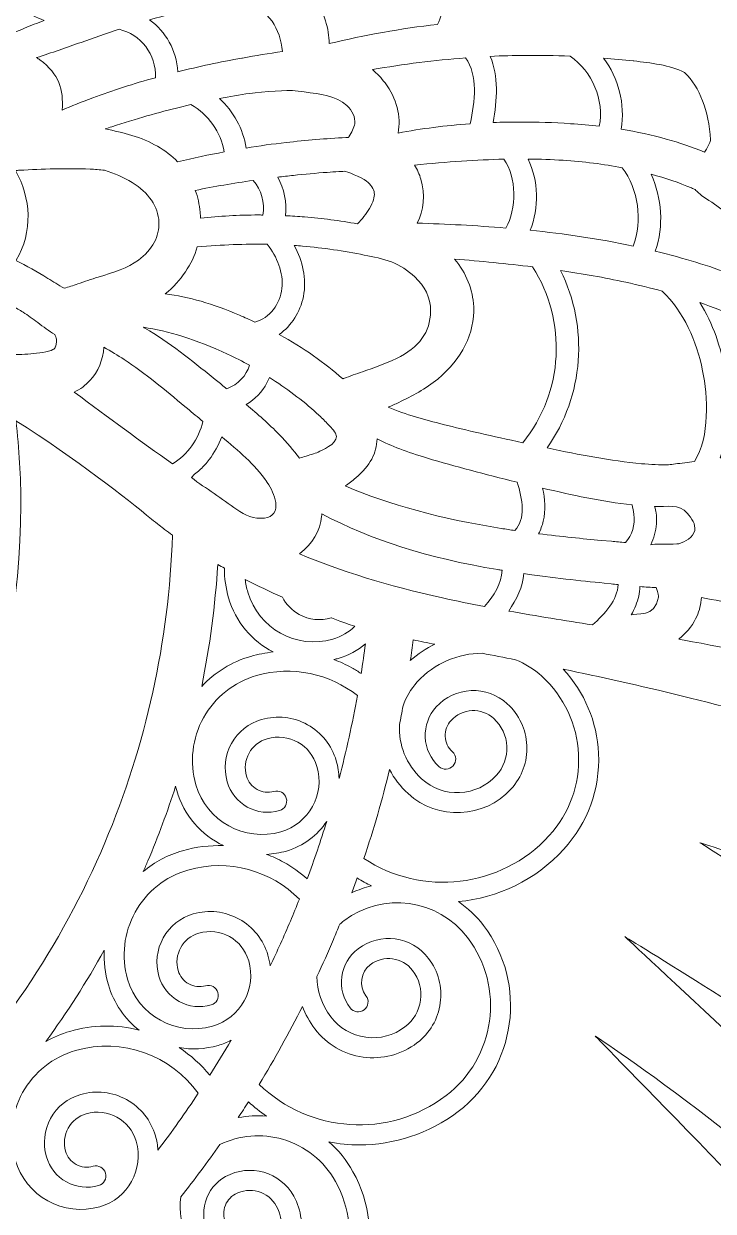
# Model space of a CAD drawing. Header units: millimetres. Extents: x -1647 to 2455, y -685 to 37.
# Drawn here: x -56.6 to 46.6, y -381.8 to -203.9 of the extents above; entities that cross this region are included whole.
import ezdxf

# ---------------------------------------------------------------- set-up
doc = ezdxf.new("R2010")
doc.units = ezdxf.units.MM
doc.header["$MEASUREMENT"] = 0
doc.layers.add('Layer 4', color=7, linetype='Continuous')

msp = doc.modelspace()

# ---------------------------------------------------------------- linework, layer by layer
at = {"layer": 'Layer 4', "lineweight": 0}
for points, knots in [([(5.32, -204), (-0.15, -204.63), (-5.57, -205.59), (-10.92, -206.88), (-10.89, -204.66), (-11.67, -202.22), (-13.09, -200.11), (-13.15, -200.02), (-13.23, -199.92), (-13.33, -199.8), (-10.94, -199.3), (-8.68, -198.36), (-6.64, -197), (-3.32, -196.06), (0.31, -195.18), (3.16, -194.76), (3.76, -195.37), (4.25, -196.11), (4.62, -196.97), (5.48, -199.02), (6.59, -201.97), (5.32, -204)], [0, 0, 0, 0, 1, 1, 1, 2, 2, 2, 3, 3, 3, 4, 4, 4, 5, 5, 5, 6, 6, 6, 7, 7, 7, 7]), ([(-59.79, -199.43), (-57.97, -201.16), (-55.88, -202.5), (-53.61, -203.41), (-54.59, -203.79), (-55.58, -204.19), (-56.54, -204.58), (-57.59, -205.01), (-58.67, -205.45), (-59.75, -205.87), (-60.02, -203.99), (-61.1, -202.31), (-62.84, -201.11), (-61.87, -200.45), (-60.85, -199.9), (-59.79, -199.43)], [0, 0, 0, 0, 1, 1, 1, 2, 2, 2, 3, 3, 3, 4, 4, 4, 5, 5, 5, 5]), ([(-23.31, -200.82), (-21.78, -201.21), (-20.37, -202.2), (-19.45, -203.54), (-18.59, -204.78), (-18.06, -206.34), (-17.91, -208.07), (-19.93, -208.35), (-21.93, -208.7), (-23.88, -209.04), (-23.88, -209.04), (-23.98, -209.06), (-23.98, -209.06), (-27.24, -209.63), (-30.46, -210.32), (-33.59, -211.1), (-33.76, -207.86), (-35.38, -205.08), (-37.81, -203.31), (-33.37, -202.04), (-28.44, -200.97), (-23.31, -200.82)], [0, 0, 0, 0, 1, 1, 1, 2, 2, 2, 3, 3, 3, 4, 4, 4, 5, 5, 5, 6, 6, 6, 7, 7, 7, 7]), ([(-42.38, -204.73), (-39.15, -205.46), (-36.78, -208.5), (-36.92, -211.98), (-40.17, -212.88), (-43.32, -213.89), (-46.32, -215), (-48.06, -215.65), (-49.54, -216.24), (-50.9, -216.83), (-50.66, -213.68), (-51.33, -211.49), (-54.23, -209.31), (-54.39, -209.2), (-54.55, -209.08), (-54.72, -208.97), (-52.47, -208.26), (-50.24, -207.47), (-48.06, -206.69), (-46.21, -206.03), (-44.29, -205.35), (-42.38, -204.73)], [0, 0, 0, 0, 1, 1, 1, 2, 2, 2, 3, 3, 3, 4, 4, 4, 5, 5, 5, 6, 6, 6, 7, 7, 7, 7]), ([(10.21, -218.89), (6.53, -219.15), (2.92, -219.61), (-0.58, -220.27), (-0.09, -217.81), (-0.8, -215.06), (-2.53, -212.76), (-3.09, -212.04), (-3.71, -211.37), (-4.41, -210.77), (0.23, -209.95), (4.89, -209.37), (9.52, -209.02), (11.4, -211.64), (10.96, -215.51), (10.21, -218.89)], [0, 0, 0, 0, 1, 1, 1, 2, 2, 2, 3, 3, 3, 4, 4, 4, 5, 5, 5, 5]), ([(25.21, -208.75), (28.46, -211.05), (30.35, -215.34), (29.56, -219.26), (28.17, -219.1), (26.73, -218.97), (25.24, -218.87), (22.71, -218.7), (20.21, -218.62), (17.73, -218.62), (16.37, -218.62), (15.01, -218.65), (13.66, -218.7), (14.29, -215.33), (14.44, -211.73), (13.23, -208.79), (14.97, -208.71), (16.71, -208.65), (18.45, -208.64), (20.69, -208.62), (22.95, -208.66), (25.21, -208.75)], [0, 0, 0, 0, 1, 1, 1, 2, 2, 2, 3, 3, 3, 4, 4, 4, 5, 5, 5, 6, 6, 6, 7, 7, 7, 7]), ([(45.3, -223.12), (43.48, -222.39), (41.56, -221.73), (39.57, -221.18), (37.44, -220.58), (35.2, -220.09), (32.82, -219.71), (33.46, -215.91), (32.43, -212.05), (30.19, -209.05), (31.67, -209.17), (33.14, -209.3), (34.61, -209.47), (34.61, -209.47), (34.71, -209.48), (34.71, -209.48), (37.23, -209.76), (40.09, -210.09), (42.34, -211.21), (44.63, -213.49), (45.94, -216.88), (46.21, -221.28), (46.21, -221.29), (46.2, -221.81), (45.3, -223.12)], [0, 0, 0, 0, 1, 1, 1, 2, 2, 2, 3, 3, 3, 4, 4, 4, 5, 5, 5, 6, 6, 6, 7, 7, 7, 8, 8, 8, 8]), ([(-23.34, -222.52), (-23.79, -219.61), (-25.24, -217.03), (-27.32, -215.11), (-25.82, -214.83), (-24.31, -214.56), (-22.8, -214.33), (-20.88, -214.04), (-16.66, -213.86), (-16.43, -213.89), (-16.42, -213.89), (-16.42, -213.89), (-16.42, -213.89), (-15.84, -213.98), (-15.24, -214.05), (-14.65, -214.12), (-12.28, -214.4), (-9.83, -214.69), (-8.26, -216.13), (-7.42, -216.89), (-6.96, -217.97), (-7.08, -218.87), (-7.17, -219.51), (-7.54, -220.13), (-7.97, -220.85), (-7.97, -220.85), (-8.01, -220.92), (-8.01, -220.92), (-8.14, -220.93), (-8.28, -220.94), (-8.4, -220.95), (-11.38, -221.1), (-14.39, -221.35), (-17.35, -221.69), (-19.32, -221.91), (-21.31, -222.19), (-23.34, -222.52)], [0, 0, 0, 0, 1, 1, 1, 2, 2, 2, 3, 3, 3, 4, 4, 4, 5, 5, 5, 6, 6, 6, 7, 7, 7, 8, 8, 8, 9, 9, 9, 10, 10, 10, 11, 11, 11, 12, 12, 12, 12]), ([(-33.16, -216.38), (-32.66, -216.25), (-32.14, -216.14), (-31.63, -216.02), (-29.01, -217.45), (-27.1, -220.13), (-26.65, -223.1), (-28.91, -223.53), (-31.22, -224.02), (-33.6, -224.58), (-35.32, -222.81), (-37.63, -221.48), (-40.48, -220.62), (-41.8, -220.23), (-43.13, -219.92), (-44.47, -219.66), (-44.13, -219.54), (-43.79, -219.43), (-43.45, -219.32), (-39.84, -218.14), (-36.47, -217.18), (-33.16, -216.38)], [0, 0, 0, 0, 1, 1, 1, 2, 2, 2, 3, 3, 3, 4, 4, 4, 5, 5, 5, 6, 6, 6, 7, 7, 7, 7]), ([(-46.72, -225.67), (-46, -225.7), (-45.27, -225.76), (-44.55, -225.84), (-43.06, -226.29), (-41.7, -226.9), (-40.4, -227.69), (-37.97, -229.16), (-36.51, -231.31), (-36.4, -233.6), (-36.3, -235.74), (-37.39, -237.76), (-39.47, -239.31), (-41.07, -240.5), (-43.22, -241.16), (-45.5, -241.86), (-46.51, -242.18), (-47.56, -242.5), (-48.57, -242.88), (-49.23, -243.13), (-49.93, -243.33), (-50.6, -243.53), (-51.02, -243.26), (-51.44, -243.01), (-51.85, -242.77), (-52.25, -242.52), (-52.64, -242.29), (-53.02, -242.05), (-54.64, -241.03), (-56.23, -240.15), (-57.82, -239.38), (-57.81, -239.37), (-57.79, -239.35), (-57.78, -239.33), (-55.26, -235.09), (-55.52, -229.95), (-57.9, -225.89), (-57.7, -225.87), (-57.49, -225.86), (-57.28, -225.85), (-53.87, -225.68), (-50.25, -225.52), (-46.72, -225.67)], [0, 0, 0, 0, 1, 1, 1, 2, 2, 2, 3, 3, 3, 4, 4, 4, 5, 5, 5, 6, 6, 6, 7, 7, 7, 8, 8, 8, 9, 9, 9, 10, 10, 10, 11, 11, 11, 12, 12, 12, 13, 13, 13, 14, 14, 14, 14]), ([(15.26, -224.19), (17.23, -226.88), (17.15, -231.65), (15.56, -234.5), (11.06, -234.12), (6.61, -233.91), (2.28, -233.76), (3.3, -231.88), (3.51, -229.45), (2.83, -227.19), (2.62, -226.47), (2.3, -225.76), (1.88, -225.08), (6.8, -224.57), (11.2, -224.28), (15.26, -224.19)], [0, 0, 0, 0, 1, 1, 1, 2, 2, 2, 3, 3, 3, 4, 4, 4, 5, 5, 5, 5]), ([(33, -225.46), (35.42, -228.77), (36.07, -233.34), (34.62, -237.2), (29.47, -236.09), (24.31, -235.35), (19.2, -234.83), (20.59, -231.51), (20.44, -227.4), (18.9, -224.17), (20.7, -224.19), (22.43, -224.25), (24.12, -224.36), (27.22, -224.56), (30.19, -224.93), (33, -225.46)], [0, 0, 0, 0, 1, 1, 1, 2, 2, 2, 3, 3, 3, 4, 4, 4, 5, 5, 5, 5]), ([(-20.85, -232.55), (-21.07, -232.55), (-21.28, -232.54), (-21.5, -232.54), (-24.47, -232.54), (-27.37, -232.71), (-30.16, -233.04), (-30.17, -232.74), (-30.19, -232.43), (-30.22, -232.13), (-30.33, -230.98), (-30.58, -229.89), (-30.95, -228.86), (-28.13, -228.29), (-25.23, -227.79), (-22.27, -227.37), (-21.07, -228.77), (-20.5, -230.72), (-20.85, -232.55)], [0, 0, 0, 0, 1, 1, 1, 2, 2, 2, 3, 3, 3, 4, 4, 4, 5, 5, 5, 6, 6, 6, 6]), ([(-18.61, -226.88), (-17.83, -226.79), (-17.05, -226.7), (-16.26, -226.61), (-14.57, -226.43), (-12.88, -226.28), (-11.19, -226.16), (-10.62, -226.12), (-10.05, -226.08), (-9.47, -226.04), (-9.19, -226.03), (-8.91, -226.02), (-8.62, -225.99), (-8.36, -225.97), (-6.11, -226.9), (-5.32, -227.49), (-4.66, -227.99), (-4.22, -228.64), (-4.14, -229.24), (-4.07, -229.84), (-4.31, -230.62), (-4.88, -231.57), (-5.37, -232.4), (-5.96, -233.17), (-6.65, -233.87), (-9.31, -233.39), (-11.98, -233.05), (-14.58, -232.83), (-15.55, -232.75), (-16.51, -232.69), (-17.46, -232.65), (-17.21, -230.66), (-17.65, -228.63), (-18.61, -226.88)], [0, 0, 0, 0, 1, 1, 1, 2, 2, 2, 3, 3, 3, 4, 4, 4, 5, 5, 5, 6, 6, 6, 7, 7, 7, 8, 8, 8, 9, 9, 9, 10, 10, 10, 11, 11, 11, 11]), ([(50.9, -235.57), (51.4, -236.75), (51.57, -237.82), (51.42, -238.75), (51.26, -239.78), (50.54, -240.68), (49.28, -241.44), (46, -240.16), (42.36, -239.04), (37.93, -237.96), (39.25, -234.18), (38.94, -230.03), (37.32, -226.44), (39.46, -227.02), (41.49, -227.71), (43.37, -228.5), (43.55, -228.58), (43.74, -228.66), (43.92, -228.75), (43.99, -228.83), (44.07, -228.91), (44.17, -228.99), (44.17, -228.99), (44.21, -229.04), (44.21, -229.04), (44.77, -229.6), (45.39, -230.01), (45.97, -230.38), (48.22, -231.81), (49.93, -233.24), (50.9, -235.57)], [0, 0, 0, 0, 1, 1, 1, 2, 2, 2, 3, 3, 3, 4, 4, 4, 5, 5, 5, 6, 6, 6, 7, 7, 7, 8, 8, 8, 9, 9, 9, 10, 10, 10, 10]), ([(-30.67, -237.33), (-26.94, -237), (-23.47, -236.88), (-20.17, -236.94), (-18.72, -238.82), (-17.71, -241.16), (-17.97, -243.55), (-18.22, -245.83), (-19.8, -248.01), (-22.05, -248.58), (-22.8, -248.22), (-23.56, -247.88), (-24.33, -247.55), (-28.29, -245.84), (-31.96, -244.79), (-35.45, -244.37), (-33.03, -242.33), (-31.43, -239.97), (-30.67, -237.33)], [0, 0, 0, 0, 1, 1, 1, 2, 2, 2, 3, 3, 3, 4, 4, 4, 5, 5, 5, 6, 6, 6, 6]), ([(-14.77, -244.76), (-14.23, -242.06), (-14.87, -239.44), (-16.13, -237.11), (-15.71, -237.14), (-15.3, -237.17), (-14.89, -237.21), (-11.79, -237.48), (-8.68, -237.93), (-5.64, -238.55), (-4.27, -238.83), (-2.89, -239.08), (-1.58, -239.58), (-0.28, -240.08), (0.88, -240.88), (1.91, -241.81), (3.4, -243.16), (4.31, -244.91), (4.29, -246.95), (4.25, -250.08), (2.58, -252.4), (-0.84, -254.04), (-2.43, -254.81), (-4.2, -255.43), (-5.91, -256.02), (-6.83, -256.34), (-7.77, -256.67), (-8.7, -257.02), (-8.76, -257.04), (-8.82, -257.07), (-8.88, -257.09), (-11.53, -254.7), (-14.76, -252.45), (-18.39, -250.45), (-16.56, -249.11), (-15.24, -247.08), (-14.77, -244.76)], [0, 0, 0, 0, 1, 1, 1, 2, 2, 2, 3, 3, 3, 4, 4, 4, 5, 5, 5, 6, 6, 6, 7, 7, 7, 8, 8, 8, 9, 9, 9, 10, 10, 10, 11, 11, 11, 12, 12, 12, 12]), ([(10.74, -246.28), (10.62, -243.71), (9.64, -241.28), (7.87, -239.14), (11.8, -239.48), (15.69, -239.84), (19.57, -240.32), (24.74, -248.49), (24.25, -259.03), (18.1, -266.66), (13.47, -265.67), (9.69, -264.79), (6.16, -263.9), (3.44, -263.22), (0.6, -262.46), (-2.07, -261.33), (-1.53, -261.11), (-1, -260.88), (-0.48, -260.62), (1.49, -259.66), (3.56, -258.59), (5.35, -257.11), (9.01, -254.07), (10.92, -250.23), (10.74, -246.28)], [0, 0, 0, 0, 1, 1, 1, 2, 2, 2, 3, 3, 3, 4, 4, 4, 5, 5, 5, 6, 6, 6, 7, 7, 7, 8, 8, 8, 8]), ([(23.76, -240.87), (27.03, -241.34), (30.28, -241.91), (33.53, -242.62), (35.45, -243.04), (37.26, -243.48), (38.97, -243.94), (42.19, -247.07), (44.16, -251.42), (45.03, -255.87), (45.78, -259.72), (46.17, -265.71), (43.8, -269.47), (43.28, -269.54), (42.79, -269.6), (42.36, -269.65), (41.3, -269.78), (40.5, -269.88), (39.94, -269.96), (38.61, -269.97), (37.24, -269.92), (35.88, -269.79), (31.2, -269.36), (26.68, -268.47), (21.73, -267.43), (27.25, -259.64), (27.98, -249.31), (23.76, -240.87)], [0, 0, 0, 0, 1, 1, 1, 2, 2, 2, 3, 3, 3, 4, 4, 4, 5, 5, 5, 6, 6, 6, 7, 7, 7, 8, 8, 8, 9, 9, 9, 9]), ([(-56.75, -247.11), (-56.03, -247.55), (-55.31, -248.09), (-54.54, -248.66), (-53.72, -249.28), (-52.88, -249.91), (-51.99, -250.45), (-51.9, -250.61), (-51.77, -250.99), (-51.76, -251.16), (-51.72, -251.57), (-51.72, -251.61), (-51.86, -252.2), (-51.86, -252.2), (-51.9, -252.29), (-51.9, -252.29), (-51.92, -252.34), (-51.94, -252.38), (-51.97, -252.43), (-52, -252.47), (-52.03, -252.5), (-52.05, -252.53), (-52.05, -252.53), (-52.08, -252.56), (-52.08, -252.56), (-52.09, -252.58), (-52.1, -252.59), (-52.11, -252.6), (-52.12, -252.61), (-52.31, -252.77), (-52.92, -252.95), (-53.45, -253.11), (-54.06, -253.19), (-54.75, -253.26), (-55.87, -253.39), (-57.06, -253.45), (-58.27, -253.46), (-58.27, -253.46), (-58.36, -253.41), (-58.36, -253.41), (-58.87, -253.15), (-59.38, -252.89), (-59.89, -252.64), (-60.25, -252.47), (-60.61, -252.3), (-60.97, -252.12), (-60.02, -251.11), (-59.28, -249.9), (-58.82, -248.49), (-58.57, -247.75), (-58.42, -246.97), (-58.34, -246.18), (-57.8, -246.48), (-57.27, -246.79), (-56.75, -247.11)], [0, 0, 0, 0, 1, 1, 1, 2, 2, 2, 3, 3, 3, 4, 4, 4, 5, 5, 5, 6, 6, 6, 7, 7, 7, 8, 8, 8, 9, 9, 9, 10, 10, 10, 11, 11, 11, 12, 12, 12, 13, 13, 13, 14, 14, 14, 15, 15, 15, 16, 16, 16, 17, 17, 17, 18, 18, 18, 18]), ([(48.46, -256.16), (47.83, -252.46), (46.57, -248.82), (44.61, -245.67), (46.55, -246.34), (48.37, -247.07), (50.11, -247.86), (52.72, -249.05), (54.72, -250.24), (56.38, -251.6), (57.32, -252.37), (58.1, -253.13), (58.75, -253.93), (59.57, -255.37), (59.94, -256.93), (59.86, -258.56), (59.59, -263.55), (57.01, -266.68), (51.96, -268.13), (51.27, -268.33), (50.19, -268.55), (48.75, -268.78), (48.41, -268.82), (48.05, -268.87), (47.66, -268.94), (49.19, -264.98), (49.15, -260.16), (48.46, -256.16)], [0, 0, 0, 0, 1, 1, 1, 2, 2, 2, 3, 3, 3, 4, 4, 4, 5, 5, 5, 6, 6, 6, 7, 7, 7, 8, 8, 8, 9, 9, 9, 9]), ([(-26.11, -253.4), (-24.98, -253.91), (-23.9, -254.47), (-22.85, -255.05), (-23.25, -256.59), (-24.57, -257.91), (-26.22, -258.59), (-26.29, -258.54), (-26.36, -258.48), (-26.42, -258.43), (-26.95, -258.01), (-27.46, -257.59), (-27.98, -257.18), (-27.98, -257.18), (-28.27, -256.94), (-28.27, -256.94), (-31.5, -254.33), (-34.84, -251.63), (-38.51, -249.49), (-38.59, -249.45), (-38.66, -249.41), (-38.73, -249.37), (-35.04, -249.88), (-30.92, -251.2), (-26.11, -253.4)], [0, 0, 0, 0, 1, 1, 1, 2, 2, 2, 3, 3, 3, 4, 4, 4, 5, 5, 5, 6, 6, 6, 7, 7, 7, 8, 8, 8, 8]), ([(-32.52, -261.22), (-32.52, -261.22), (-32.13, -261.55), (-32.13, -261.55), (-31.37, -262.19), (-30.58, -262.83), (-29.82, -263.45), (-30.41, -266.07), (-32.08, -268.44), (-34.38, -269.82), (-39.14, -266.41), (-43.84, -262.97), (-49.08, -259.08), (-48.18, -258.63), (-47.39, -258.05), (-46.75, -257.35), (-45.51, -256.02), (-44.76, -254.2), (-44.64, -252.34), (-43.55, -252.97), (-42.55, -253.58), (-41.63, -254.19), (-38.43, -256.29), (-35.43, -258.8), (-32.52, -261.22)], [0, 0, 0, 0, 1, 1, 1, 2, 2, 2, 3, 3, 3, 4, 4, 4, 5, 5, 5, 6, 6, 6, 7, 7, 7, 8, 8, 8, 8]), ([(-12.73, -262.27), (-12.27, -262.69), (-11.81, -263.12), (-11.37, -263.57), (-10.86, -264.09), (-10.35, -264.61), (-9.97, -265.23), (-9.18, -266.52), (-11.45, -267.51), (-12.31, -267.94), (-12.9, -268.23), (-13.6, -268.43), (-14.34, -268.65), (-14.68, -268.75), (-15.02, -268.85), (-15.37, -268.96), (-16.2, -267.8), (-17.19, -266.63), (-18.38, -265.42), (-19.93, -263.83), (-21.62, -262.36), (-23.32, -260.94), (-22.03, -260.16), (-20.94, -259.08), (-20.22, -257.68), (-20.08, -257.41), (-19.97, -257.13), (-19.86, -256.86), (-17.35, -258.49), (-14.93, -260.25), (-12.73, -262.27)], [0, 0, 0, 0, 1, 1, 1, 2, 2, 2, 3, 3, 3, 4, 4, 4, 5, 5, 5, 6, 6, 6, 7, 7, 7, 8, 8, 8, 9, 9, 9, 10, 10, 10, 10]), ([(-154.37, -405.5), (-156.44, -402.28), (-158.45, -399.09), (-160.34, -396.01), (-162.68, -392.22), (-164.82, -387.73), (-166.72, -382.66), (-165.71, -382.69), (-164.73, -382.71), (-163.77, -382.71), (-135.27, -382.71), (-108.48, -371.61), (-88.33, -351.46), (-68.18, -331.31), (-57.08, -304.52), (-57.08, -276.02), (-57.08, -271.81), (-57.33, -267.56), (-57.83, -263.35), (-48.71, -269.09), (-41.22, -275.1), (-37.51, -278.08), (-36.67, -278.76), (-36, -279.29), (-35.55, -279.63), (-35.17, -279.92), (-34.78, -280.21), (-34.38, -280.5), (-34.91, -296.45), (-38.32, -311.94), (-44.5, -326.56), (-51.04, -342.02), (-60.41, -355.91), (-72.33, -367.84), (-84.26, -379.76), (-98.15, -389.13), (-113.61, -395.67), (-126.58, -401.15), (-140.29, -404.46), (-154.37, -405.5)], [0, 0, 0, 0, 1, 1, 1, 2, 2, 2, 3, 3, 3, 4, 4, 4, 5, 5, 5, 6, 6, 6, 7, 7, 7, 8, 8, 8, 9, 9, 9, 10, 10, 10, 11, 11, 11, 12, 12, 12, 13, 13, 13, 13]), ([(-20.18, -272.62), (-19.58, -273.53), (-19.06, -274.52), (-18.91, -275.59), (-18.72, -276.87), (-19.28, -277.79), (-20.59, -277.93), (-22.17, -278.1), (-23.48, -277.55), (-24.74, -276.66), (-25.88, -275.85), (-27.01, -275.05), (-28.15, -274.25), (-29.25, -273.46), (-30.49, -272.75), (-31.5, -271.85), (-31.26, -271.41), (-30.53, -271.01), (-30.15, -270.63), (-29.7, -270.18), (-29.28, -269.7), (-28.89, -269.19), (-28.1, -268.15), (-27.46, -267), (-27, -265.78), (-24.54, -267.81), (-22.04, -269.87), (-20.25, -272.51), (-20.23, -272.55), (-20.2, -272.58), (-20.18, -272.62)], [0, 0, 0, 0, 1, 1, 1, 2, 2, 2, 3, 3, 3, 4, 4, 4, 5, 5, 5, 6, 6, 6, 7, 7, 7, 8, 8, 8, 9, 9, 9, 10, 10, 10, 10]), ([(14.88, -279.49), (5.8, -278.04), (-1.87, -275.96), (-8.5, -273.13), (-7.96, -272.77), (-7.43, -272.36), (-6.92, -271.91), (-4.76, -270.01), (-3.77, -268.26), (-3.73, -266.07), (-1.62, -267.14), (0.78, -268.06), (3.81, -268.96), (7.95, -270.2), (12.38, -271.39), (17.25, -272.56), (18.07, -275.1), (18.58, -278.13), (16.89, -279.8), (16.22, -279.7), (15.55, -279.6), (14.88, -279.49)], [0, 0, 0, 0, 1, 1, 1, 2, 2, 2, 3, 3, 3, 4, 4, 4, 5, 5, 5, 6, 6, 6, 7, 7, 7, 7]), ([(31.36, -281.42), (31.36, -281.42), (29.81, -281.28), (29.81, -281.28), (27.14, -281.03), (23.9, -280.71), (20.47, -280.28), (20.77, -279.69), (21.01, -279.05), (21.16, -278.4), (21.56, -276.74), (21.43, -275.08), (21.05, -273.45), (25.42, -274.47), (29.92, -275.48), (34.47, -275.95), (34.56, -276.41), (34.65, -276.87), (34.72, -277.37), (34.94, -278.97), (34.48, -280.48), (33.49, -281.61), (32.77, -281.55), (32.06, -281.48), (31.36, -281.42)], [0, 0, 0, 0, 1, 1, 1, 2, 2, 2, 3, 3, 3, 4, 4, 4, 5, 5, 5, 6, 6, 6, 7, 7, 7, 8, 8, 8, 8]), ([(12.36, -291.19), (10.25, -290.78), (8.15, -290.35), (6.07, -289.89), (-2.19, -288.05), (-9.23, -285.89), (-15.37, -283.3), (-15.35, -283.29), (-15.34, -283.28), (-15.32, -283.26), (-13.48, -281.9), (-12.22, -279.76), (-12.03, -277.7), (-12.02, -277.57), (-12.01, -277.44), (-12, -277.31), (-4.61, -281.23), (3.82, -283.9), (14.35, -285.66), (14.56, -285.69), (14.78, -285.73), (14.99, -285.76), (14.97, -287.7), (13.74, -289.58), (12.36, -291.19)], [0, 0, 0, 0, 1, 1, 1, 2, 2, 2, 3, 3, 3, 4, 4, 4, 5, 5, 5, 6, 6, 6, 7, 7, 7, 8, 8, 8, 8]), ([(37.27, -281.94), (37.5, -281.44), (37.69, -280.93), (37.83, -280.39), (38.11, -279.36), (38.2, -278.22), (38.07, -277.16), (38.04, -276.89), (37.94, -276.56), (37.84, -276.2), (39.64, -276.28), (41.49, -275.73), (42.75, -277.24), (43.37, -277.98), (44.03, -278.86), (43.84, -279.8), (43.63, -280.84), (42.42, -281.52), (41.47, -281.78), (40.99, -281.91), (37.35, -281.77), (37.27, -281.94)], [0, 0, 0, 0, 1, 1, 1, 2, 2, 2, 3, 3, 3, 4, 4, 4, 5, 5, 5, 6, 6, 6, 7, 7, 7, 7]), ([(-27.58, -284.9), (-27.26, -285.08), (-26.93, -285.27), (-26.6, -285.45), (-26.6, -286.93), (-26.39, -288.41), (-25.97, -289.87), (-24.92, -293.52), (-22.42, -296.37), (-19.29, -297.99), (-20.41, -298.12), (-21.53, -298.33), (-22.64, -298.65), (-25.5, -299.47), (-28.01, -301.02), (-29.99, -303.14), (-28.78, -297.14), (-27.98, -291.05), (-27.58, -284.9)], [0, 0, 0, 0, 1, 1, 1, 2, 2, 2, 3, 3, 3, 4, 4, 4, 5, 5, 5, 6, 6, 6, 6]), ([(15.99, -291.86), (17.19, -290.12), (18.09, -288.23), (18.26, -286.26), (22.54, -286.87), (26.68, -287.32), (30.3, -287.68), (30.3, -287.68), (31.34, -287.79), (31.34, -287.79), (31.68, -287.82), (32.02, -287.86), (32.37, -287.89), (32.32, -290.15), (30.34, -292.32), (28.53, -293.94), (24.4, -293.28), (20.19, -292.61), (15.99, -291.86)], [0, 0, 0, 0, 1, 1, 1, 2, 2, 2, 3, 3, 3, 4, 4, 4, 5, 5, 5, 6, 6, 6, 6]), ([(-17.91, -289.79), (-17.34, -290.87), (-16.48, -291.76), (-15.39, -292.36), (-13.91, -293.18), (-12.2, -293.37), (-10.58, -292.9), (-10.56, -292.9), (-10.55, -292.89), (-10.54, -292.89), (-10.21, -293.02), (-9.89, -293.15), (-9.57, -293.27), (-8.84, -293.56), (-8, -293.84), (-7.04, -294.13), (-7.94, -295.02), (-9.07, -295.7), (-10.37, -296.07), (-15.82, -297.64), (-21.52, -294.49), (-23.08, -289.04), (-23.27, -288.41), (-23.4, -287.77), (-23.48, -287.12), (-21.61, -288.08), (-19.75, -288.97), (-17.91, -289.79)], [0, 0, 0, 0, 1, 1, 1, 2, 2, 2, 3, 3, 3, 4, 4, 4, 5, 5, 5, 6, 6, 6, 7, 7, 7, 8, 8, 8, 9, 9, 9, 9]), ([(35.02, -291.04), (35.38, -290.13), (35.6, -289.16), (35.65, -288.19), (36.46, -288.26), (37.26, -288.31), (38.07, -288.35), (38.42, -289.25), (38.42, -289.63), (38.4, -289.78), (38.04, -292.88), (34.93, -292.16), (34.32, -292.45), (34.59, -292), (34.83, -291.53), (35.02, -291.04)], [0, 0, 0, 0, 1, 1, 1, 2, 2, 2, 3, 3, 3, 4, 4, 4, 5, 5, 5, 5]), ([(44.16, -292.67), (44.57, -291.76), (44.79, -290.81), (44.84, -289.84), (48.73, -290.61), (52.71, -291.14), (56.56, -291.65), (59.61, -292.05), (62.77, -292.47), (65.84, -293.01), (66.4, -293.11), (66.95, -293.21), (67.48, -293.31), (68.4, -296.27), (68.17, -299.52), (66.87, -302.34), (58.6, -299.47), (50.42, -297.72), (43.53, -296.45), (42.85, -296.32), (42.17, -296.2), (41.45, -296.07), (42.93, -294.88), (43.73, -293.63), (44.16, -292.67)], [0, 0, 0, 0, 1, 1, 1, 2, 2, 2, 3, 3, 3, 4, 4, 4, 5, 5, 5, 6, 6, 6, 7, 7, 7, 8, 8, 8, 8]), ([(-9.54, -298.96), (-7.99, -298.51), (-6.62, -297.75), (-5.48, -296.76), (-5.67, -298.25), (-5.88, -299.73), (-6.12, -301.22), (-6.57, -300.92), (-7.03, -300.63), (-7.51, -300.36), (-8.38, -299.88), (-9.28, -299.47), (-10.19, -299.12), (-9.97, -299.07), (-9.76, -299.02), (-9.54, -298.96)], [0, 0, 0, 0, 1, 1, 1, 2, 2, 2, 3, 3, 3, 4, 4, 4, 5, 5, 5, 5]), ([(4.92, -296.83), (3.62, -297.47), (2.38, -298.28), (1.25, -299.29), (1.4, -298.26), (1.53, -297.22), (1.66, -296.18), (2.7, -296.39), (3.79, -296.61), (4.92, -296.83)], [0, 0, 0, 0, 1, 1, 1, 2, 2, 2, 3, 3, 3, 3]), ([(20.96, -301.63), (24.29, -304.68), (26.24, -308.83), (26.44, -313.34), (26.65, -317.85), (25.08, -322.17), (22.04, -325.5), (14.81, -333.42), (2.97, -334.67), (-5.7, -328.92), (-4.23, -324.54), (-2.95, -320.1), (-1.86, -315.61), (-1.17, -316.92), (-0.24, -318.14), (0.92, -319.21), (5.37, -323.27), (12.29, -322.95), (16.35, -318.51), (17.97, -316.72), (18.81, -314.42), (18.7, -312), (18.59, -309.59), (17.55, -307.37), (15.77, -305.74), (14.28, -304.39), (12.36, -303.69), (10.35, -303.78), (8.34, -303.87), (6.49, -304.74), (5.13, -306.23), (4, -307.47), (3.41, -309.09), (3.49, -310.77), (3.56, -312.46), (4.29, -314.02), (5.54, -315.16), (6.15, -315.72), (7.1, -315.67), (7.66, -315.06), (8.22, -314.45), (8.17, -313.5), (7.56, -312.94), (6.91, -312.34), (6.52, -311.53), (6.48, -310.64), (6.44, -309.75), (6.75, -308.9), (7.35, -308.25), (8.16, -307.36), (9.28, -306.83), (10.49, -306.78), (11.69, -306.72), (12.85, -307.14), (13.75, -307.96), (14.94, -309.05), (15.63, -310.53), (15.7, -312.14), (15.78, -313.75), (15.22, -315.29), (14.13, -316.48), (12.71, -318.04), (10.76, -318.96), (8.64, -319.05), (6.53, -319.15), (4.51, -318.42), (2.95, -316.99), (0.6, -314.85), (-0.52, -311.86), (-0.38, -308.91), (-0.19, -307.97), (-0.01, -307.02), (0.16, -306.07), (0.6, -304.78), (1.31, -303.55), (2.29, -302.48), (4.88, -299.64), (8.44, -298.19), (12.01, -298.18), (13.61, -298.49), (15.28, -298.81), (17.02, -299.15), (18.43, -299.72), (19.77, -300.54), (20.96, -301.63)], [0, 0, 0, 0, 1, 1, 1, 2, 2, 2, 3, 3, 3, 4, 4, 4, 5, 5, 5, 6, 6, 6, 7, 7, 7, 8, 8, 8, 9, 9, 9, 10, 10, 10, 11, 11, 11, 12, 12, 12, 13, 13, 13, 14, 14, 14, 15, 15, 15, 16, 16, 16, 17, 17, 17, 18, 18, 18, 19, 19, 19, 20, 20, 20, 21, 21, 21, 22, 22, 22, 23, 23, 23, 24, 24, 24, 25, 25, 25, 26, 26, 26, 27, 27, 27, 28, 28, 28, 28]), ([(-29.72, -307.84), (-28.01, -304.75), (-25.2, -302.51), (-21.81, -301.53), (-16.39, -299.97), (-10.8, -301.26), (-6.67, -304.52), (-7.42, -308.7), (-8.34, -312.85), (-9.42, -316.96), (-9.45, -316.07), (-9.59, -315.18), (-9.84, -314.29), (-10.51, -311.97), (-12.04, -310.05), (-14.15, -308.88), (-16.26, -307.72), (-18.7, -307.44), (-21.02, -308.11), (-22.95, -308.66), (-24.55, -309.94), (-25.53, -311.7), (-26.5, -313.46), (-26.73, -315.48), (-26.17, -317.42), (-25.71, -319.04), (-24.64, -320.39), (-23.16, -321.21), (-21.68, -322.02), (-19.97, -322.22), (-18.35, -321.75), (-17.55, -321.52), (-17.1, -320.7), (-17.32, -319.89), (-17.55, -319.1), (-18.38, -318.64), (-19.18, -318.87), (-20.03, -319.11), (-20.93, -319.01), (-21.71, -318.58), (-22.48, -318.15), (-23.05, -317.45), (-23.29, -316.59), (-23.62, -315.42), (-23.49, -314.21), (-22.9, -313.15), (-22.32, -312.09), (-21.35, -311.32), (-20.19, -310.99), (-16.99, -310.07), (-13.65, -311.92), (-12.73, -315.12), (-11.52, -319.31), (-13.95, -323.71), (-18.14, -324.92), (-23.59, -326.48), (-29.29, -323.33), (-30.86, -317.89), (-31.83, -314.5), (-31.43, -310.93), (-29.72, -307.84)], [0, 0, 0, 0, 1, 1, 1, 2, 2, 2, 3, 3, 3, 4, 4, 4, 5, 5, 5, 6, 6, 6, 7, 7, 7, 8, 8, 8, 9, 9, 9, 10, 10, 10, 11, 11, 11, 12, 12, 12, 13, 13, 13, 14, 14, 14, 15, 15, 15, 16, 16, 16, 17, 17, 17, 18, 18, 18, 19, 19, 19, 20, 20, 20, 20]), ([(-6.61, -480.19), (-7.36, -479.55), (-8.04, -478.97), (-8.7, -478.37), (-9.35, -477.79), (-43.06, -449.84), (-43.06, -449.84), (-43.06, -449.84), (-16.4, -479.34), (-14.56, -481.3), (-18.2, -483.99), (-22.27, -485.63), (-27.28, -486.42), (-34.62, -487.58), (-41.67, -486.19), (-49.13, -484.72), (-49.13, -484.72), (-49.31, -485.66), (-49.31, -485.66), (-49.31, -485.66), (-49.31, -485.66), (-49.31, -485.66), (-49.31, -485.66), (-49.17, -484.71), (-49.17, -484.71), (-50.98, -484.36), (-52.86, -483.99), (-54.73, -483.66), (-62.9, -482.23), (-69.55, -478.26), (-75.65, -471.15), (-78.85, -467.42), (-84.06, -461.8), (-88.83, -456.74), (-87.79, -456.88), (-86.73, -456.95), (-85.66, -456.95), (-85.27, -456.95), (-84.87, -456.94), (-84.48, -456.92), (-79.17, -456.67), (-74.28, -454.37), (-70.7, -450.44), (-67.12, -446.5), (-65.29, -441.42), (-65.54, -436.11), (-65.61, -434.71), (-65.86, -433.34), (-66.26, -432.03), (-62.29, -434.7), (-57.56, -436.21), (-52.62, -436.21), (-50.76, -436.21), (-48.88, -436), (-47, -435.55), (-41.83, -434.33), (-37.44, -431.18), (-34.64, -426.66), (-31.85, -422.14), (-30.98, -416.8), (-32.2, -411.63), (-32.88, -408.72), (-34.32, -406.12), (-36.35, -404.04), (-33.38, -405.27), (-30.17, -405.91), (-26.93, -405.91), (-22.93, -405.91), (-18.88, -404.93), (-15.13, -402.86), (-10.48, -400.29), (-7.11, -396.07), (-5.64, -390.96), (-4.16, -385.86), (-4.77, -380.48), (-7.34, -375.83), (-8.28, -374.11), (-9.51, -372.62), (-10.95, -371.37), (-9.44, -371.66), (-7.91, -371.81), (-6.38, -371.81), (-1.21, -371.81), (3.99, -370.18), (8.41, -366.83), (17.15, -360.19), (18.85, -347.68), (12.21, -338.95), (11.13, -337.52), (9.85, -336.33), (8.45, -335.38), (14.31, -334.83), (19.99, -332.2), (24.25, -327.52), (27.84, -323.6), (29.68, -318.51), (29.44, -313.21), (29.22, -308.44), (27.35, -304.02), (24.14, -300.57), (35.05, -302.82), (48.02, -305.83), (62.75, -310.31), (66.4, -314.53), (69.44, -319.38), (71.56, -324.36), (72.78, -327.2), (73.74, -330.16), (74.41, -333.16), (74.71, -334.45), (74.96, -335.87), (75.17, -337.46), (67.17, -333.63), (44.62, -326.56), (44.62, -326.56), (44.62, -326.56), (54.27, -332.75), (59.35, -335.52), (64.22, -338.17), (72.35, -342.59), (78.49, -346.3), (81.25, -349.75), (85.86, -356.47), (86.69, -363.62), (87.18, -367.89), (85.49, -372.33), (82.26, -375.4), (75.38, -369.73), (67.39, -363.33), (64.31, -360.87), (63.49, -360.21), (62.9, -359.74), (62.82, -359.67), (58.54, -356.06), (33.37, -340.61), (33.37, -340.61), (33.37, -340.61), (65.45, -370.63), (70.8, -374.96), (78.86, -381.47), (81.93, -389.34), (80.45, -399.73), (79.34, -398.55), (78.19, -397.41), (77.13, -396.19), (58.8, -375.14), (28.96, -355.53), (28.96, -355.53), (28.96, -355.53), (60.59, -387.79), (71.43, -399.58), (72.61, -400.86), (73.79, -402.14), (74.97, -403.42), (75.65, -404.16), (76.34, -404.94), (77, -405.71), (78.29, -407.19), (79.62, -408.72), (81.11, -410.1), (83.01, -411.88), (83.77, -413.9), (83.5, -416.46), (83.42, -417.2), (83.34, -417.94), (83.27, -418.7), (82.96, -421.84), (82.64, -425.09), (81.81, -428.05), (81.26, -429.98), (79.91, -432.15), (78, -434.15), (76.06, -436.19), (75.08, -436.61), (74.6, -436.58), (73.91, -436.56), (72.53, -435.73), (71.07, -433.95), (65.6, -427.26), (23.72, -391.38), (23.72, -391.38), (23.72, -391.38), (34.66, -403.23), (36.8, -405.47), (43.84, -412.88), (62.54, -432.55), (71.45, -444.04), (73.62, -446.85), (73.61, -448.64), (71.4, -451.42), (68.16, -455.5), (63.68, -458.24), (58.08, -459.57), (56.04, -460.05), (54.4, -459.57), (52.6, -457.97), (48.18, -454.02), (4.05, -421.17), (4.05, -421.17), (4.05, -421.17), (20.72, -436.47), (21.23, -437.08), (21.92, -437.92), (38.21, -452.81), (44.99, -458.68), (46.47, -459.97), (46.37, -460.46), (45.7, -461.55), (45.42, -461.98), (45.2, -462.42), (44.99, -462.84), (44.71, -463.4), (44.44, -463.93), (44.13, -464.27), (32.13, -477.54), (18.83, -483.74), (3.44, -483.21), (-0.48, -483.07), (-3.76, -482.08), (-6.61, -480.19)], [0, 0, 0, 0, 1, 1, 1, 2, 2, 2, 3, 3, 3, 4, 4, 4, 5, 5, 5, 6, 6, 6, 7, 7, 7, 8, 8, 8, 9, 9, 9, 10, 10, 10, 11, 11, 11, 12, 12, 12, 13, 13, 13, 14, 14, 14, 15, 15, 15, 16, 16, 16, 17, 17, 17, 18, 18, 18, 19, 19, 19, 20, 20, 20, 21, 21, 21, 22, 22, 22, 23, 23, 23, 24, 24, 24, 25, 25, 25, 26, 26, 26, 27, 27, 27, 28, 28, 28, 29, 29, 29, 30, 30, 30, 31, 31, 31, 32, 32, 32, 33, 33, 33, 34, 34, 34, 35, 35, 35, 36, 36, 36, 37, 37, 37, 38, 38, 38, 39, 39, 39, 40, 40, 40, 41, 41, 41, 42, 42, 42, 43, 43, 43, 44, 44, 44, 45, 45, 45, 46, 46, 46, 47, 47, 47, 48, 48, 48, 49, 49, 49, 50, 50, 50, 51, 51, 51, 52, 52, 52, 53, 53, 53, 54, 54, 54, 55, 55, 55, 56, 56, 56, 57, 57, 57, 58, 58, 58, 59, 59, 59, 60, 60, 60, 61, 61, 61, 62, 62, 62, 63, 63, 63, 64, 64, 64, 65, 65, 65, 66, 66, 66, 67, 67, 67, 68, 68, 68, 69, 69, 69, 70, 70, 70, 71, 71, 71, 72, 72, 72, 73, 73, 73, 73]), ([(-33.9, -318.11), (-33.85, -318.31), (-33.8, -318.52), (-33.74, -318.72), (-32.65, -322.49), (-30.03, -325.41), (-26.75, -326.99), (-28.79, -326.93), (-30.85, -327.18), (-32.87, -327.76), (-35.06, -328.39), (-37.05, -329.45), (-38.74, -330.86), (-38.52, -330.34), (-38.28, -329.82), (-38.06, -329.29), (-36.5, -325.61), (-35.12, -321.89), (-33.9, -318.11)], [0, 0, 0, 0, 1, 1, 1, 2, 2, 2, 3, 3, 3, 4, 4, 4, 5, 5, 5, 6, 6, 6, 6]), ([(-17.31, -327.8), (-14.74, -327.06), (-12.65, -325.44), (-11.27, -323.37), (-12.16, -326.27), (-13.14, -329.14), (-14.2, -331.98), (-15.28, -331.03), (-16.46, -330.18), (-17.74, -329.47), (-18.57, -329.02), (-19.41, -328.63), (-20.28, -328.3), (-19.29, -328.24), (-18.3, -328.08), (-17.31, -327.8)], [0, 0, 0, 0, 1, 1, 1, 2, 2, 2, 3, 3, 3, 4, 4, 4, 5, 5, 5, 5]), ([(-39.95, -336.95), (-38.25, -333.86), (-35.44, -331.62), (-32.05, -330.65), (-25.91, -328.88), (-19.57, -330.77), (-15.37, -335.01), (-15.8, -336.11), (-16.25, -337.21), (-16.71, -338.3), (-17.67, -340.57), (-18.68, -342.81), (-19.74, -345.02), (-19.81, -344.48), (-19.92, -343.94), (-20.08, -343.4), (-20.74, -341.09), (-22.27, -339.16), (-24.39, -338), (-26.5, -336.83), (-28.94, -336.55), (-31.26, -337.22), (-33.19, -337.78), (-34.79, -339.05), (-35.76, -340.81), (-36.73, -342.57), (-36.97, -344.6), (-36.41, -346.54), (-35.94, -348.16), (-34.87, -349.5), (-33.39, -350.32), (-31.91, -351.14), (-30.21, -351.33), (-28.58, -350.86), (-27.79, -350.63), (-27.33, -349.81), (-27.56, -349.01), (-27.79, -348.21), (-28.62, -347.75), (-29.41, -347.98), (-30.27, -348.23), (-31.16, -348.12), (-31.94, -347.7), (-32.72, -347.27), (-33.28, -346.56), (-33.52, -345.71), (-33.86, -344.54), (-33.72, -343.32), (-33.14, -342.26), (-32.55, -341.21), (-31.59, -340.44), (-30.43, -340.1), (-27.23, -339.18), (-23.88, -341.04), (-22.96, -344.23), (-21.76, -348.42), (-24.18, -352.83), (-28.38, -354.03), (-33.82, -355.6), (-39.52, -352.45), (-41.09, -347), (-42.06, -343.61), (-41.66, -340.04), (-39.95, -336.95)], [0, 0, 0, 0, 1, 1, 1, 2, 2, 2, 3, 3, 3, 4, 4, 4, 5, 5, 5, 6, 6, 6, 7, 7, 7, 8, 8, 8, 9, 9, 9, 10, 10, 10, 11, 11, 11, 12, 12, 12, 13, 13, 13, 14, 14, 14, 15, 15, 15, 16, 16, 16, 17, 17, 17, 18, 18, 18, 19, 19, 19, 20, 20, 20, 21, 21, 21, 21]), ([(-6.7, -331.84), (-6.01, -332.27), (-5.29, -332.67), (-4.57, -333.02), (-5.57, -333.26), (-6.55, -333.61), (-7.5, -334.05), (-7.23, -333.31), (-6.96, -332.58), (-6.7, -331.84)], [0, 0, 0, 0, 1, 1, 1, 2, 2, 2, 3, 3, 3, 3]), ([(-21.38, -362.75), (-19.07, -358.95), (-16.91, -355.05), (-14.91, -351.07), (-14.46, -352.25), (-13.85, -353.39), (-13.04, -354.45), (-11.28, -356.77), (-8.72, -358.27), (-5.83, -358.66), (-2.94, -359.05), (-0.07, -358.3), (2.25, -356.54), (4.18, -355.07), (5.41, -352.95), (5.74, -350.56), (6.07, -348.17), (5.44, -345.8), (3.98, -343.88), (1.47, -340.57), (-3.26, -339.93), (-6.57, -342.44), (-7.91, -343.46), (-8.78, -344.94), (-9.01, -346.62), (-9.23, -348.29), (-8.8, -349.95), (-7.77, -351.3), (-7.27, -351.96), (-6.33, -352.08), (-5.67, -351.58), (-5.01, -351.08), (-4.88, -350.14), (-5.39, -349.48), (-6.49, -348.02), (-6.21, -345.93), (-4.75, -344.83), (-2.76, -343.32), (0.08, -343.7), (1.59, -345.69), (2.57, -346.97), (2.99, -348.56), (2.77, -350.16), (2.55, -351.75), (1.72, -353.17), (0.44, -354.15), (-1.24, -355.43), (-3.33, -355.97), (-5.42, -355.69), (-7.52, -355.4), (-9.38, -354.32), (-10.65, -352.63), (-12.03, -350.83), (-12.71, -348.71), (-12.74, -346.6), (-11.88, -344.76), (-11.06, -342.91), (-10.26, -341.03), (-9.95, -340.28), (-9.64, -339.53), (-9.33, -338.77), (-9.13, -338.59), (-8.92, -338.41), (-8.69, -338.24), (-2.89, -333.83), (5.42, -334.96), (9.83, -340.77), (15.46, -348.18), (14.01, -358.8), (6.6, -364.44), (-1.97, -370.95), (-13.89, -370.03), (-21.38, -362.75)], [0, 0, 0, 0, 1, 1, 1, 2, 2, 2, 3, 3, 3, 4, 4, 4, 5, 5, 5, 6, 6, 6, 7, 7, 7, 8, 8, 8, 9, 9, 9, 10, 10, 10, 11, 11, 11, 12, 12, 12, 13, 13, 13, 14, 14, 14, 15, 15, 15, 16, 16, 16, 17, 17, 17, 18, 18, 18, 19, 19, 19, 20, 20, 20, 21, 21, 21, 22, 22, 22, 23, 23, 23, 24, 24, 24, 24]), ([(-43.97, -347.83), (-43.17, -350.63), (-41.51, -352.97), (-39.36, -354.63), (-42.74, -353.77), (-46.29, -353.82), (-49.73, -354.81), (-51, -355.17), (-52.21, -355.69), (-53.33, -356.33), (-50.15, -351.95), (-47.23, -347.39), (-44.59, -342.65), (-44.67, -344.38), (-44.46, -346.12), (-43.97, -347.83)], [0, 0, 0, 0, 1, 1, 1, 2, 2, 2, 3, 3, 3, 4, 4, 4, 5, 5, 5, 5]), ([(-56.81, -363.99), (-55.1, -360.9), (-52.29, -358.67), (-48.9, -357.69), (-41.86, -355.66), (-34.56, -358.44), (-30.51, -364.07), (-32.42, -366.97), (-34.43, -369.81), (-36.54, -372.59), (-36.6, -371.87), (-36.72, -371.16), (-36.93, -370.45), (-37.6, -368.13), (-39.13, -366.21), (-41.24, -365.04), (-43.35, -363.87), (-45.79, -363.6), (-48.11, -364.26), (-50.04, -364.82), (-51.64, -366.09), (-52.62, -367.85), (-53.59, -369.61), (-53.82, -371.64), (-53.26, -373.58), (-52.8, -375.2), (-51.72, -376.54), (-50.25, -377.36), (-48.77, -378.18), (-47.06, -378.37), (-45.44, -377.91), (-44.64, -377.68), (-44.18, -376.85), (-44.41, -376.05), (-44.64, -375.25), (-45.47, -374.79), (-46.27, -375.02), (-47.12, -375.27), (-48.02, -375.17), (-48.79, -374.74), (-49.57, -374.31), (-50.13, -373.6), (-50.38, -372.75), (-50.71, -371.58), (-50.58, -370.36), (-49.99, -369.31), (-49.4, -368.25), (-48.44, -367.48), (-47.28, -367.15), (-44.08, -366.23), (-40.73, -368.08), (-39.81, -371.28), (-38.61, -375.46), (-41.04, -379.87), (-45.23, -381.07), (-50.68, -382.64), (-56.38, -379.49), (-57.94, -374.04), (-58.92, -370.66), (-58.52, -367.08), (-56.81, -363.99)], [0, 0, 0, 0, 1, 1, 1, 2, 2, 2, 3, 3, 3, 4, 4, 4, 5, 5, 5, 6, 6, 6, 7, 7, 7, 8, 8, 8, 9, 9, 9, 10, 10, 10, 11, 11, 11, 12, 12, 12, 13, 13, 13, 14, 14, 14, 15, 15, 15, 16, 16, 16, 17, 17, 17, 18, 18, 18, 19, 19, 19, 20, 20, 20, 20]), ([(-27.55, -356.92), (-26.86, -356.72), (-26.22, -356.46), (-25.6, -356.15), (-26.63, -357.92), (-27.69, -359.67), (-28.78, -361.39), (-30.07, -359.8), (-31.62, -358.4), (-33.38, -357.25), (-31.49, -357.57), (-29.51, -357.48), (-27.55, -356.92)], [0, 0, 0, 0, 1, 1, 1, 2, 2, 2, 3, 3, 3, 4, 4, 4, 4]), ([(-24.53, -367.73), (-24.01, -366.94), (-23.5, -366.15), (-23, -365.35), (-22.14, -366.14), (-21.23, -366.85), (-20.29, -367.5), (-21.71, -367.39), (-23.14, -367.47), (-24.53, -367.73)], [0, 0, 0, 0, 1, 1, 1, 2, 2, 2, 3, 3, 3, 3]), ([(-45.03, -393.07), (-41.9, -389.89), (-38.91, -386.6), (-36.06, -383.21), (-35.82, -384.7), (-35.32, -386.15), (-34.57, -387.51), (-33.16, -390.06), (-30.84, -391.91), (-28.04, -392.72), (-25.24, -393.53), (-22.29, -393.2), (-19.74, -391.79), (-17.62, -390.62), (-16.09, -388.7), (-15.42, -386.38), (-14.75, -384.06), (-15.03, -381.62), (-16.19, -379.51), (-18.2, -375.88), (-22.79, -374.56), (-26.42, -376.56), (-27.9, -377.38), (-28.97, -378.72), (-29.44, -380.34), (-29.91, -381.97), (-29.72, -383.67), (-28.9, -385.15), (-28.5, -385.88), (-27.59, -386.14), (-26.86, -385.74), (-26.14, -385.34), (-25.87, -384.43), (-26.27, -383.7), (-26.7, -382.92), (-26.8, -382.03), (-26.56, -381.17), (-26.31, -380.32), (-25.75, -379.62), (-24.97, -379.19), (-23.91, -378.6), (-22.69, -378.47), (-21.53, -378.8), (-20.37, -379.14), (-19.41, -379.9), (-18.82, -380.96), (-18.04, -382.37), (-17.86, -384), (-18.31, -385.55), (-18.75, -387.1), (-19.78, -388.38), (-21.19, -389.16), (-25.01, -391.27), (-29.83, -389.88), (-31.94, -386.06), (-33.05, -384.06), (-33.45, -381.81), (-33.11, -379.59), (-31.09, -377.04), (-29.15, -374.43), (-27.28, -371.77), (-24.34, -370.35), (-21.03, -370.06), (-17.87, -370.97), (-14.48, -371.95), (-11.67, -374.19), (-9.96, -377.28), (-7.78, -381.23), (-7.27, -385.79), (-8.52, -390.13), (-9.77, -394.46), (-12.63, -398.05), (-16.58, -400.24), (-21.61, -403.01), (-27.41, -403.66), (-32.93, -402.07), (-37.97, -400.62), (-42.21, -397.44), (-45.03, -393.07)], [0, 0, 0, 0, 1, 1, 1, 2, 2, 2, 3, 3, 3, 4, 4, 4, 5, 5, 5, 6, 6, 6, 7, 7, 7, 8, 8, 8, 9, 9, 9, 10, 10, 10, 11, 11, 11, 12, 12, 12, 13, 13, 13, 14, 14, 14, 15, 15, 15, 16, 16, 16, 17, 17, 17, 18, 18, 18, 19, 19, 19, 20, 20, 20, 21, 21, 21, 22, 22, 22, 23, 23, 23, 24, 24, 24, 25, 25, 25, 26, 26, 26, 26]), ([(-76.76, -381.34), (-75.46, -380.58), (-74.02, -380.04), (-72.5, -379.76), (-63.99, -378.18), (-55.77, -383.31), (-53.28, -391.39), (-56.22, -394.22), (-59.24, -396.92), (-62.36, -399.5), (-61.66, -397.68), (-61.44, -395.66), (-61.82, -393.62), (-62.26, -391.24), (-63.6, -389.18), (-65.58, -387.82), (-67.57, -386.45), (-69.98, -385.94), (-72.35, -386.38), (-74.33, -386.74), (-76.04, -387.86), (-77.18, -389.52), (-78.32, -391.17), (-78.75, -393.17), (-78.38, -395.15), (-78.07, -396.81), (-77.14, -398.25), (-75.74, -399.21), (-74.35, -400.17), (-72.67, -400.52), (-71.01, -400.22), (-70.2, -400.06), (-69.66, -399.29), (-69.81, -398.47), (-69.96, -397.65), (-70.74, -397.11), (-71.56, -397.27), (-72.43, -397.43), (-73.31, -397.24), (-74.04, -396.74), (-74.78, -396.23), (-75.27, -395.48), (-75.43, -394.6), (-75.65, -393.41), (-75.39, -392.21), (-74.71, -391.21), (-74.02, -390.22), (-72.99, -389.55), (-71.8, -389.33), (-68.53, -388.72), (-65.38, -390.89), (-64.77, -394.16), (-63.98, -398.45), (-66.82, -402.59), (-71.11, -403.39), (-76.68, -404.42), (-82.05, -400.73), (-83.08, -395.16), (-83.73, -391.69), (-82.98, -388.18), (-80.98, -385.27), (-80.63, -384.76), (-80.25, -384.28), (-79.84, -383.83), (-78.8, -383.01), (-77.77, -382.18), (-76.76, -381.34)], [0, 0, 0, 0, 1, 1, 1, 2, 2, 2, 3, 3, 3, 4, 4, 4, 5, 5, 5, 6, 6, 6, 7, 7, 7, 8, 8, 8, 9, 9, 9, 10, 10, 10, 11, 11, 11, 12, 12, 12, 13, 13, 13, 14, 14, 14, 15, 15, 15, 16, 16, 16, 17, 17, 17, 18, 18, 18, 19, 19, 19, 20, 20, 20, 21, 21, 21, 22, 22, 22, 22])]:
    msp.add_open_spline(points, degree=3, knots=knots, dxfattribs=at)

doc.saveas('drawing.dxf')
